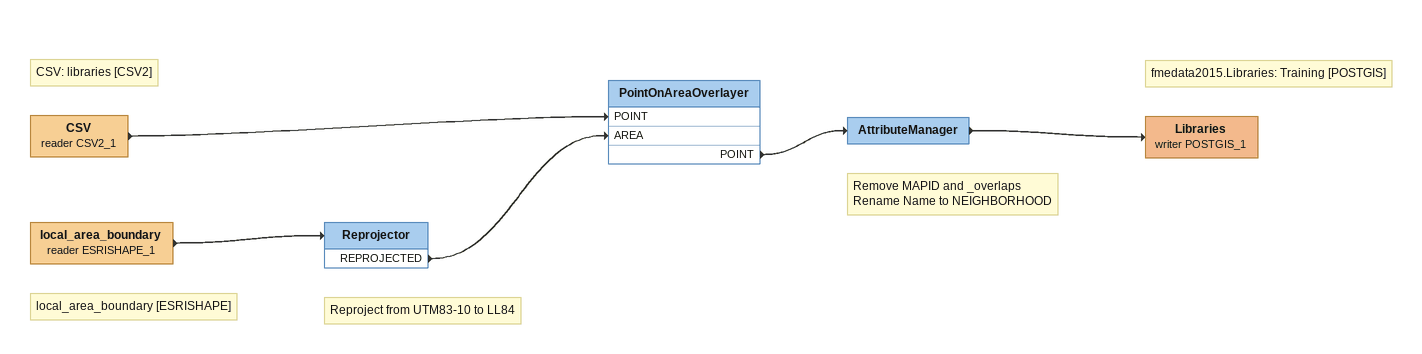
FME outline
Note: local_area_boundary [ESRISHAPE]
local_area_boundary (reader ESRISHAPE_1)
    -> Reprojector
Note: Reproject from UTM83-10 to LL84
Reprojector
    REPROJECTED -> PointOnAreaOverlayer [AREA]
Note: CSV: libraries [CSV2]
CSV (reader CSV2_1)
    -> PointOnAreaOverlayer [POINT]
PointOnAreaOverlayer
    POINT -> AttributeManager
Note: Remove MAPID and _overlaps / Rename Name to NEIGHBORHOOD
AttributeManager
    -> Libraries (writer POSTGIS_1)
Note: fmedata2015.Libraries: Training [POSTGIS]
Libraries (writer POSTGIS_1)
